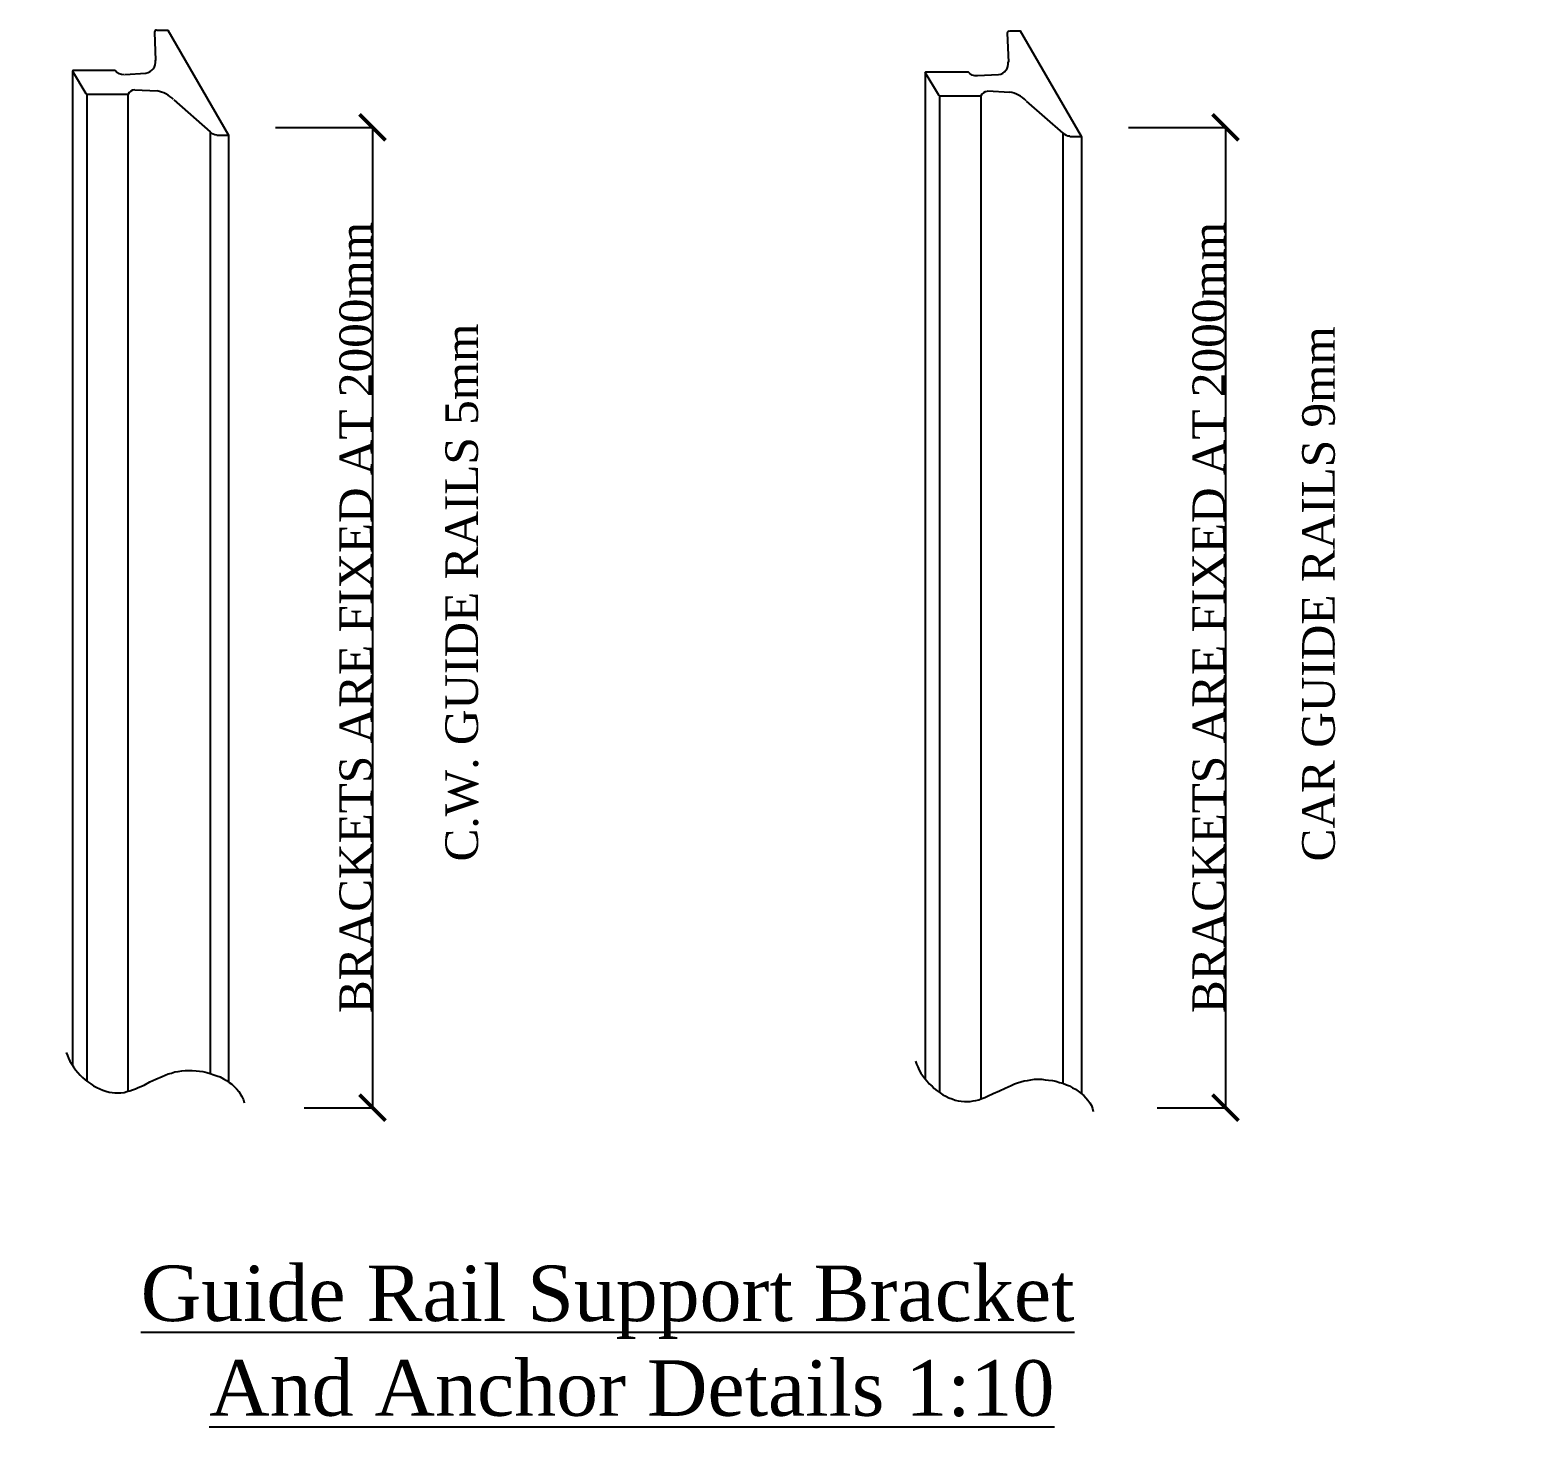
# Model space of a CAD drawing. Header units: millimetres. Extents: x -665 to 1025117, y -27997 to 4210.
# Drawn here: x 1007241 to 1008163, y 33 to 889 of the extents above; entities that cross this region are included whole.
import ezdxf

# ---------------------------------------------------------------- set-up
doc = ezdxf.new("R2010")
doc.units = ezdxf.units.MM
doc.layers.add('PDF_0', color=7, linetype='Continuous')
doc.layers.add('PDF_Text', color=7, linetype='Continuous')
doc.styles.add('Century Gothic$001H0', font='cent.shx')
doc.styles.add('nassar2', font='cent.shx', dxfattribs={"height": 60})
doc.styles.add('PDF Arial', font='arial.ttf')
doc.dimstyles.new('SM_ISO25_COPY', dxfattribs={"dimtxt": 250, "dimasz": 80, "dimexe": 1.25, "dimexo": 0.625, "dimtad": 1, "dimtxsty": 'Century Gothic$001H0', "dimblk": 'ARCHTICK', "dimcen": 2.5, "dimazin": 3, "dimtfac": 1, "dimtmove": 0, "dimatfit": 3, "dimarcsym": 0})

# ---------------------------------------------------------------- blocks, each defined once
blk = doc.blocks.new('_ArchTick')
at = {"color": 0, "linetype": 'ByBlock', "const_width": 0.15}
blk.add_lwpolyline([(-0.5, -0.5), (0.5, 0.5)], dxfattribs=at)
blk = doc.blocks.new('*D93')
at = {"layer": 'Defpoints', "color": 0, "transparency": 16777216}
for p in [(1007390.876, 829.447), (1007408.496, 228.552), (1007450.463, 228.552)]:
    blk.add_point(p, dxfattribs=at)
at = {"layer": 'PDF_Text', "color": 0, "lineweight": -2, "transparency": 16777216}
for p, q in [((1007391.001, 829.447), (1007450.713, 829.447)), ((1007450.463, 829.447), (1007450.463, 228.552)), ((1007408.621, 228.552), (1007450.713, 228.552))]:
    blk.add_line(p, q, dxfattribs=at)
at = {"layer": 'PDF_Text', "color": 0, "lineweight": -2, "transparency": 16777216, "xscale": 16, "yscale": 16, "zscale": 16}
for p, rotation in [((1007450.463, 829.447), 90), ((1007450.463, 228.552), 270)]:
    blk.add_blockref('_ArchTick', p, dxfattribs=dict(at, rotation=rotation))
at = {"layer": 'PDF_Text', "color": 0, "transparency": 16777216, "insert": (1007440.338, 529), "char_height": 50, "attachment_point": 5, "rotation": 90, "style": 'Century Gothic$001H0'}
blk.add_mtext('{\\H0.4x;BRACKETS ARE FIXED AT 2000mm}', dxfattribs=at)
blk = doc.blocks.new('*D94')
at = {"layer": 'Defpoints', "color": 0, "transparency": 16777216}
for p in [(1007913.862, 829.447), (1007931.482, 228.552), (1007973.449, 228.552)]:
    blk.add_point(p, dxfattribs=at)
at = {"layer": 'PDF_Text', "color": 0, "lineweight": -2, "transparency": 16777216}
for p, q in [((1007913.987, 829.447), (1007973.699, 829.447)), ((1007973.449, 829.447), (1007973.449, 228.552)), ((1007931.607, 228.552), (1007973.699, 228.552))]:
    blk.add_line(p, q, dxfattribs=at)
at = {"layer": 'PDF_Text', "color": 0, "lineweight": -2, "transparency": 16777216, "xscale": 16, "yscale": 16, "zscale": 16}
for p, rotation in [((1007973.449, 829.447), 90), ((1007973.449, 228.552), 270)]:
    blk.add_blockref('_ArchTick', p, dxfattribs=dict(at, rotation=rotation))
at = {"layer": 'PDF_Text', "color": 0, "transparency": 16777216, "insert": (1007963.324, 529), "char_height": 50, "attachment_point": 5, "rotation": 90, "style": 'Century Gothic$001H0'}
blk.add_mtext('{\\H0.4x;BRACKETS ARE FIXED AT 2000mm}', dxfattribs=at)

msp = doc.modelspace()

# ---------------------------------------------------------------- linework, layer by layer
at = {"layer": 'PDF_0', "lineweight": 25, "transparency": 33554666, "elevation": -137}
for points in [[(1007318.071, 889.069, 0.382), (1007316.773, 887.889), (1007317.481, 870.424)], [(1007840.822, 888.361, 0.382), (1007839.524, 887.181), (1007840.468, 869.48)], [(1007834.331, 861.692), (1007821.351, 860.984, -0.257), (1007815.579, 863.567)]]:
    msp.add_lwpolyline(points, format="xyb", dxfattribs=at)
for points in [[(1007318.189, 889.069), (1007325.033, 889.069), (1007362.086, 824.639), (1007362.086, 244.304)], [(1007877.992, 823.931), (1007885.072, 823.931), (1007847.784, 888.361), (1007840.94, 888.361)], [(1007292.701, 864.288), (1007266.74, 864.288), (1007266.504, 863.816), (1007266.504, 254.452)], [(1007266.504, 863.816), (1007274.764, 850.128), (1007275.236, 849.656)], [(1007311.581, 862.4), (1007298.601, 861.692)], [(1007789.255, 863.108), (1007789.727, 863.58), (1007815.687, 863.58)], [(1007798.223, 237.932), (1007798.223, 848.712), (1007797.751, 849.184), (1007789.255, 863.108), (1007789.255, 246.192)], [(1007300.725, 238.64), (1007300.725, 849.656), (1007275.236, 849.656), (1007275.236, 244.776)], [(1007318.425, 851.544), (1007304.737, 852.252)], [(1007841.176, 850.836), (1007827.487, 851.544)], [(1007328.573, 846.352), (1007350.994, 826.764), (1007350.994, 249.496)], [(1007798.223, 848.712), (1007823.475, 848.712), (1007823.475, 233.92)], [(1007851.324, 845.408), (1007873.744, 825.82), (1007873.744, 243.596)], [(1007355.006, 824.639), (1007362.086, 824.639)], [(1007885.072, 823.931), (1007885.072, 237.224)], [(1007262.728, 262.476), (1007263.436, 260.588), (1007264.144, 258.936), (1007264.852, 257.048), (1007266.032, 255.16), (1007267.212, 253.508), (1007268.392, 251.856), (1007269.808, 250.204), (1007271.224, 248.552), (1007272.64, 247.136), (1007274.292, 245.72), (1007275.944, 244.304), (1007277.832, 243.124), (1007279.484, 241.944), (1007281.372, 241), (1007283.26, 240.056), (1007285.148, 239.348), (1007287.037, 238.64), (1007288.925, 238.168), (1007290.813, 237.932), (1007292.465, 237.696), (1007294.353, 237.696), (1007296.241, 237.696), (1007298.129, 237.932), (1007299.781, 238.404), (1007301.669, 238.876), (1007303.321, 239.584), (1007305.209, 240.056), (1007306.861, 241), (1007310.401, 242.416), (1007313.941, 244.304), (1007317.717, 245.956), (1007321.493, 247.608), (1007323.381, 248.552), (1007325.269, 249.26), (1007327.157, 249.732), (1007329.281, 250.44), (1007331.405, 250.676), (1007333.529, 251.148), (1007335.654, 251.384), (1007337.778, 251.384), (1007339.902, 251.384), (1007342.262, 251.148), (1007344.386, 250.912), (1007346.51, 250.676), (1007348.87, 250.204), (1007350.994, 249.496), (1007353.118, 248.788), (1007355.006, 248.08), (1007357.13, 247.372), (1007359.018, 246.192), (1007360.906, 245.248), (1007362.558, 244.068), (1007364.21, 242.888), (1007365.626, 241.472), (1007367.042, 240.056), (1007368.458, 238.404), (1007369.402, 236.988), (1007370.346, 235.336), (1007371.29, 233.448), (1007371.762, 231.56)], [(1007783.354, 257.048), (1007784.062, 255.16), (1007784.77, 253.508), (1007785.714, 251.62), (1007786.659, 249.732), (1007787.839, 248.08), (1007789.019, 246.428), (1007790.435, 244.776), (1007791.851, 243.124), (1007793.503, 241.708), (1007794.919, 240.292), (1007796.571, 238.876), (1007798.459, 237.696), (1007800.111, 236.516), (1007801.999, 235.572), (1007803.887, 234.628), (1007805.775, 233.92), (1007807.663, 233.212), (1007809.551, 232.74), (1007811.439, 232.504), (1007813.327, 232.268), (1007814.979, 232.268), (1007816.867, 232.268), (1007818.755, 232.74), (1007820.407, 232.976), (1007822.295, 233.448), (1007823.947, 234.156), (1007825.835, 234.864), (1007827.487, 235.572), (1007831.027, 237.224), (1007834.803, 238.876), (1007838.344, 240.528), (1007842.12, 242.18), (1007844.008, 243.124), (1007845.896, 243.832), (1007848.02, 244.304), (1007849.908, 245.012), (1007852.032, 245.248), (1007854.156, 245.72), (1007856.28, 245.956), (1007858.404, 245.956), (1007860.764, 245.956), (1007862.888, 245.72), (1007865.012, 245.484), (1007867.372, 245.248), (1007869.496, 244.776), (1007871.62, 244.068), (1007873.744, 243.596), (1007875.868, 242.652), (1007877.756, 241.944), (1007879.644, 240.764), (1007881.532, 239.82), (1007883.184, 238.64), (1007884.836, 237.46), (1007886.488, 236.044), (1007887.905, 234.628), (1007889.085, 233.212), (1007890.265, 231.56), (1007891.209, 229.908), (1007891.917, 228.02), (1007892.389, 226.132)]]:
    msp.add_lwpolyline(points, dxfattribs=at)
at = {"layer": 'PDF_0', "lineweight": 25, "transparency": 33554666}
for centre, radius, start, end in [((1007310.519, 869.598, -137), 6.962, -81.871, 7.784), ((1007833.27, 868.654, -137), 6.962, -81.871, 7.784), ((1007297.775, 868.419, -137), 6.491, -142.983, -85.344), ((1007305.09, 847.414, -137), 5.074, 95.841, 152.053), ((1007315.239, 833.489, -137), 18.527, 44.418, 80.365), ((1007827.841, 846.47, -137), 5.074, 95.841, 152.053), ((1007837.989, 832.781, -137), 18.527, 44.418, 80.365), ((1007355.124, 830.658, -137), 5.783, -137.628, -92.037), ((1007878.111, 829.95, -137), 5.783, -137.628, -92.037)]:
    msp.add_arc(centre, radius, start, end, dxfattribs=at)

# ---------------------------------------------------------------- texts
at = {"layer": 'PDF_0', "lineweight": 25, "transparency": 33554666, "char_height": 20, "attachment_point": 1, "rotation": 90, "style": 'nassar2'}
for s, insert in [('\\pxt4;C.W. GUIDE RAILS 5mm', (1007495.117, 379.466, -137)), ('\\pxt4;CAR GUIDE RAILS 9mm', (1008020.421, 379.466, -137))]:
    msp.add_mtext_dynamic_manual_height_columns(s, width=861.313, gutter_width=250, heights=[40.228], dxfattribs=dict(at, insert=insert))
at = {"layer": 'PDF_Text', "transparency": 33554666, "char_height": 34.031, "attachment_point": 7, "style": 'PDF Arial'}
for s, insert in [('{\\Fcent|c0;\\LGuide Rail Support Bracket}', (1007308.34, 86.711, -137)), ('{\\Fcent|c0;\\LAnd Anchor Details 1:10}', (1007350.349, 38.96, -137))]:
    msp.add_mtext(s, dxfattribs=dict(at, insert=insert))

# ---------------------------------------------------------------- dimensions: what is measured, and where the dimension line sits
at = {"layer": 'PDF_Text', "transparency": 33554666}
for base, p1, p2, picture, middle in [((1007450.463, 228.552, -137), (1007390.876, 829.447, -137), (1007408.496, 228.552, -137), '*D93', (1007450.463, 529, -137)), ((1007973.449, 228.552, -137), (1007913.862, 829.447, -137), (1007931.482, 228.552, -137), '*D94', (1007973.449, 529, -137))]:
    dim = msp.add_linear_dim(base=base, p1=p1, p2=p2, angle=90, text='{\\H0.4x;BRACKETS ARE FIXED AT 2000mm}', dimstyle='SM_ISO25_COPY', override={"dimscale": 0.2}, dxfattribs=at)
    dim.commit()
    dim.dimension.update_dxf_attribs({"geometry": picture, "text_midpoint": middle, "dimtype": 160})

doc.saveas('drawing.dxf')
